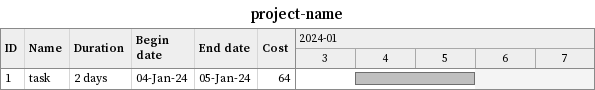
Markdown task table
project-name

| ID | Task | Duration | Start | Finish | Cost |
|---|---|---|---|---|---|
| 1 | task | 2d | 2024-01-04 | 2024-01-05 | 64 |
